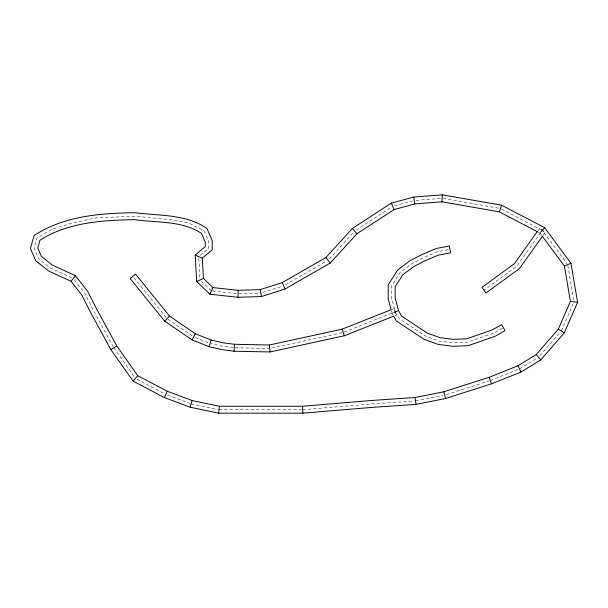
<?xml version="1.0" encoding="UTF-8"?>
<svg xmlns="http://www.w3.org/2000/svg" width="608" height="608" viewBox="0 0 608 608"><rect width="100%" height="100%" fill="white"/><g stroke="black" fill="none" stroke-linecap="round" stroke-linejoin="round"><path stroke-width="0.46" stroke-dasharray="3.04 2.28" d="M561.336 330.98L573.268 303.536M537.86 230.683L539.608 228.464M540.702 232.666L516.96 266.106L483.998 290.16M542.838 235.646L544.897 232.218M538.346 232.226L540.003 233.092L540.474 232.537M539.744 355.809L560.097 332.401M329.338 258.886L353.423 232.507M200.184 255.428L208.726 248.224L208.726 241.3L204.212 230.911L189.156 223.121L171.084 219.655L134.953 216.197L95.806 217.93L71.714 223.121L52.144 229.178L37.088 237.842L34.078 248.224L38.593 258.613L50.639 268.136L71.577 277.734M356.273 230.082L391.134 207.366M519.498 368.889L536.932 358.196M285.342 284.84L326.428 261.22M502.52 328.122L493.62 333.123L467.529 342.228L452.968 342.836L439.006 341.012L425.661 336.156L398.962 318.562L396.53 314.116M393.3 315.423L392.084 313.188L392.958 312.839M344.158 332.09L392.054 313.074M490.337 380.555L518.639 369.231M391.886 309.449L394.136 308.628L394.41 309.381M395.101 315.658L396.507 315.142L396.317 314.64M262.633 292.516L281.937 286.345M446.492 394.562L489.448 380.836M394.516 205.846L412.475 200.99M271.586 348.08L343.277 332.439M415.545 400.961L442.875 395.496M448.111 249.736L437.19 251.818L424.445 257.275L412.308 263.348L400.178 272.445L391.681 285.798L391.681 298.536L394.592 309.221M302.716 409.708L372.438 403.879L414.603 401.029M416.13 200.351L442.168 198.314M238.967 293.778L260.878 293.079M219.04 409.708L301.773 409.708M235.19 347.768L269.754 348.475M212.352 290.989L238.055 293.808M233.328 347.632L222.239 346.18L211.029 343.573M443.088 198.474L500.483 208.521M191.148 403.879L218.112 409.518M167.542 395.056L190.274 403.552M195.419 337.508L210.17 343.376M501.319 208.954L539.805 229.072M137.013 379.232L164.152 393.536M167.846 319.124L193.686 336.817M201.37 281.246L211.432 290.89M134.011 277.772L166.47 317.862M74.389 279.954L84.656 293.079L93.533 310.574L113.369 346.925M544.008 232.674L567.112 263.887M540.003 233.092L541.903 235.653M113.818 347.746L134.292 376.831M391.362 310.559L392.084 313.188M567.826 265.574L573.694 299.964M198.862 258.499L199.926 278.092"/><path stroke-width="0.91" d="M537.518 231.785L499.35 211.842L442.001 201.803L414.869 203.931L394.159 209.532L356.949 233.776L330.266 263.013L285.106 288.975L261.47 296.529L237.926 297.282L238.192 290.335L260.285 289.628L282.287 282.598L325.873 257.541L352.427 228.456L391.286 203.133L413.683 197.068L442.328 194.826L501.608 205.2L544.631 227.688L570.95 263.249L577.6 302.26L564.3 332.857L540.778 359.898L521.056 371.997L491.515 383.815L445.573 398.491L416.001 404.404L372.696 407.337L302.86 413.174L218.682 413.174L190.182 407.216L164.373 397.571L133.015 381.041L110.869 349.585L90.47 312.185L81.723 294.948L71.037 281.299L48.815 271.115L35.766 260.794L30.4 248.459L34.147 235.532C63.711 216.007 100.571 213.119 135.044 212.724C159.281 215.886 185.82 213.917 206.895 228.403L212.192 240.578L212.192 249.835L202.312 258.164L203.414 278.403L212.982 287.576L238.192 290.335M442.001 201.803L442.328 194.826M233.996 351.204L234.513 344.295L222.855 342.768L211.204 340.062L195.328 333.739L169.442 316.016L135.531 274.132L130.142 278.487L164.684 321.168L192.044 339.895L209.129 346.689L221.624 349.592L233.996 351.211L270.089 351.948L344.303 335.768L393.703 316.168L396.386 321.085L424.072 339.272L438.186 344.402L452.808 346.309L468.206 345.671L495.026 336.308L505.028 330.684L501.63 324.649L492.206 329.939L466.845 338.785L453.12 339.355L439.835 337.622L427.242 333.047L401.531 316.038L398.559 310.582L395.147 298.072L395.147 286.809L402.762 274.839L414.139 266.304L425.904 260.422L438.208 255.155L450.581 252.791L449.282 245.989L436.172 248.482L422.986 254.129L410.484 260.384L397.586 270.051L388.216 284.787L388.216 299.007L391.134 309.723L342.258 329.118L269.412 345.002L234.513 344.288M218.682 413.174L219.397 406.25L192.12 400.543L167.215 391.233L137.72 375.691L116.766 345.914L96.604 308.955L87.598 291.209L75.46 275.698L52.463 265.164L41.428 256.439L37.749 247.988L40.029 240.145C67.997 222.346 102.608 220.195 134.862 219.67C157.176 222.938 181.883 220.4 201.522 233.426L205.261 242.022L205.261 246.612L195.206 255.094L196.642 281.512L209.889 294.204L237.926 297.282M190.182 407.216L192.113 400.543M209.129 346.689L211.204 340.062M499.35 211.835L501.608 205.2M219.397 406.243L302.571 406.243L372.18 400.421L415.082 397.518L443.832 391.772L489.166 377.287L517.94 365.78L536.248 354.548L558.364 329.11L570.418 301.393L564.391 266.046L542.374 236.292L519.46 268.569L486.043 292.957L481.962 287.364L514.459 263.636L537.312 231.45M164.373 397.571L167.215 391.233M209.889 294.204L212.982 287.576M192.052 339.887L195.32 333.746M71.045 281.299L75.46 275.698M541.158 231.739L544.624 227.688M133.015 381.041L137.72 375.691M164.692 321.161L169.434 316.023M110.869 349.585L116.766 345.914M196.642 281.512L203.406 278.403M564.399 266.046L570.95 263.249M393.764 312.52L398.552 310.589M570.426 301.393L577.6 302.26M195.206 255.094L202.312 258.164M558.372 329.11L564.292 332.85M540.854 229.345L543.727 231.39M352.427 228.456L356.949 233.776M536.248 354.555L540.778 359.898M325.873 257.541L330.258 263.006M517.94 365.78L521.056 371.997M391.294 203.133L394.151 209.532M282.287 282.598L285.099 288.975M394.752 310.316L395.952 313.637M489.166 377.294L491.507 383.815M342.266 329.126L344.295 335.76M443.832 391.772L445.573 398.491M413.683 197.076L414.869 203.931M260.285 289.628L261.47 296.522M415.082 397.526L416.001 404.404M269.412 345.01L270.089 351.948M302.571 406.25L302.86 413.174"/></g></svg>
